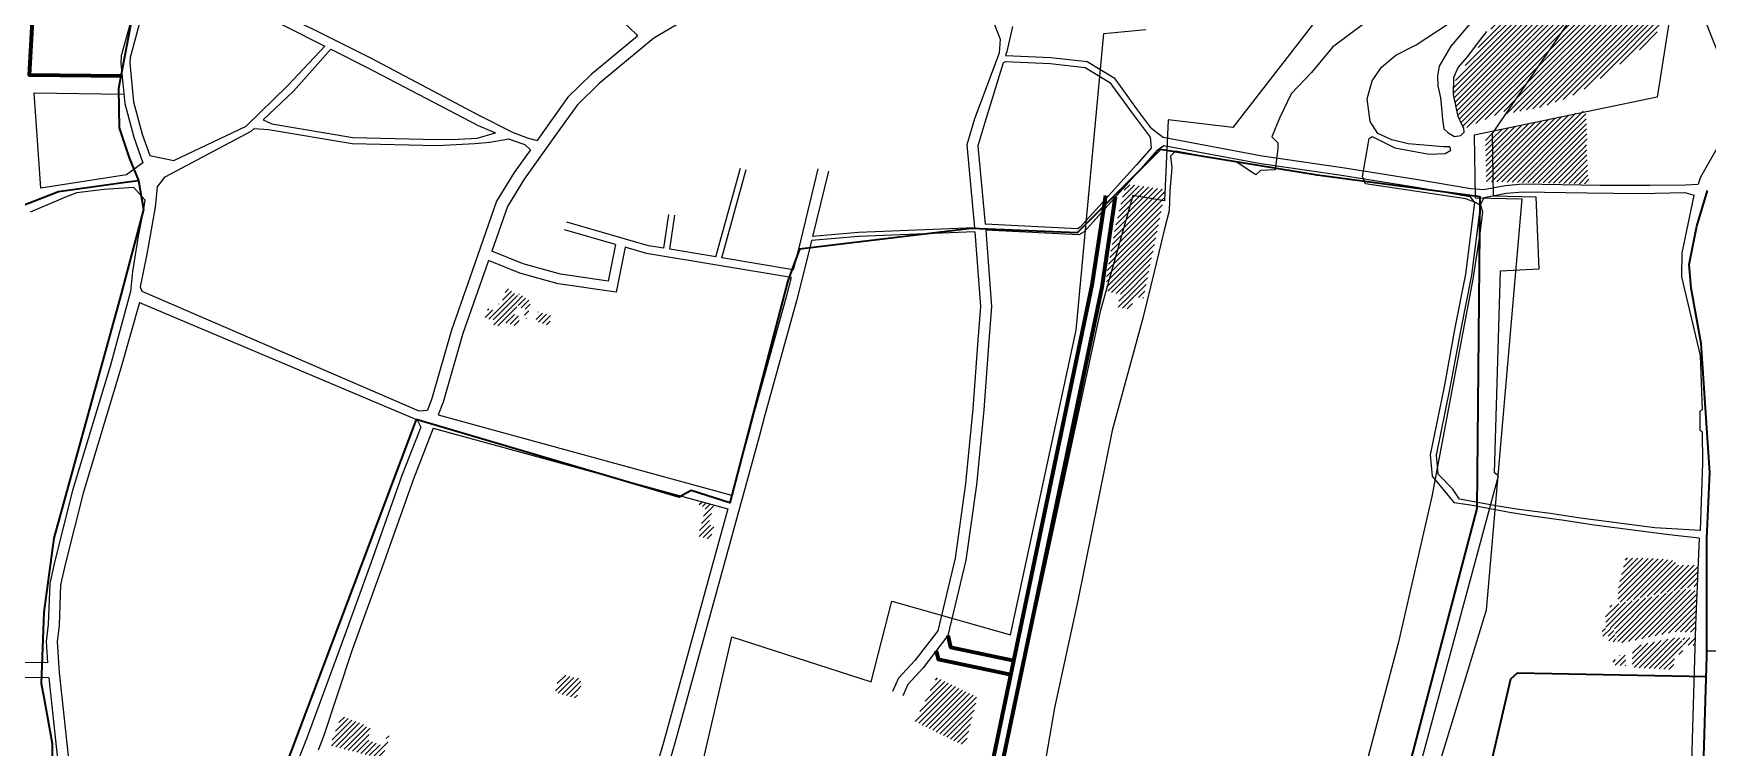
# Model space of a CAD drawing. Header units: millimetres. Extents: x 1378883 to 1389511, y 5662980 to 5673292.
# Drawn here: x 1382397 to 1384079, y 5666728 to 5667445 of the extents above; entities that cross this region are included whole.
import ezdxf

# ---------------------------------------------------------------- set-up
doc = ezdxf.new("R2010")
doc.units = ezdxf.units.MM
doc.layers.add('_5Інше', color=252, linetype='Continuous', lineweight=25)
for name, color, linetype in [('вулиці', 7, 'Continuous'), ('КартаСкан', 252, 'Continuous'), ('район', 6, 'Continuous')]:
    doc.layers.add(name, color=color, linetype=linetype)
picture_1 = doc.add_image_def('image1.tif', size_in_pixel=(29607, 29619))
pattern_1 = [(45, (2.4066, 2.8008), (-2.6516504294, 2.6516504294), [])]

# ---------------------------------------------------------------- blocks, each defined once
blk = doc.blocks.new('Турія')
at = {"layer": '_5Інше', "color": 5}
for points in [[(46635.3, 23863.4), (46829.8, 24597.2), (46863, 24741.7), (46904.3, 24960.1), (46911, 25003.5), (46914, 25027.5), (46912.2, 25033.5), (46907.2, 25036.9), (46896.8, 25040.7), (46796.2, 25055.9), (46793.1, 25063.3), (46799.7, 25101.4), (46802.7, 25103.5), (46825.5, 25091.9), (46860, 25085.7), (46876.1, 25086.3), (46882, 25089.7), (46880.9, 25093.1), (46874.4, 25093.1), (46839.1, 25095.9), (46822.7, 25100.1), (46808.6, 25106.3), (46800.7, 25118.5), (46797.9, 25141.3), (46802.7, 25159.4), (46812, 25173.2), (46826.4, 25185.1), (46846.9, 25195.4), (46890.9, 25224.3)], [(46901.4, 25216.8), (46881.8, 25194.2), (46870.2, 25174.2), (46868.4, 25164.2), (46868.8, 25154.4), (46871.3, 25142.3), (46872.9, 25128.4), (46873.3, 25120.5), (46874.9, 25111.1), (46879, 25107), (46885.6, 25103.3), (46891.9, 25104.5), (46895.2, 25107.8), (46895, 25111.9), (46892.9, 25115.4), (46889.1, 25123.5), (46884.6, 25145.6), (46884.8, 25162.6), (46889.1, 25172.6), (46898.9, 25183.9), (46908.7, 25196.8), (46917.9, 25208.8)], [(46797.1, 25218.7), (46762.8, 25193.2), (46741.8, 25167.8), (46721.3, 25146.2), (46709.7, 25121.8), (46701.9, 25103), (46708, 25096.9), (46708, 25090.9), (46705.3, 25069.8), (46690.7, 25069.1), (46685.8, 25064.9), (46667, 25077.4), (46605.1, 25088.6), (46600.2, 25083.7), (46601.6, 25071.9), (46599.5, 25048.9), (46598.8, 25028.7), (46593.9, 25009.2), (46584.2, 24968.9), (46572.3, 24920.9), (46541.4, 24808.2), (46507, 24637.5), (46483.5, 24529.5), (46468.7, 24444.2)]]:
    blk.add_lwpolyline(points, dxfattribs=at)
blk = doc.blocks.new('ТуріяПрибер')
at = {"layer": '_5Інше', "color": 160}
for points in [[(46755, 25257), (46655, 25128), (46590.2, 25135.8), (46586.4, 25054.3), (46554.7, 25059.6), (46521.7, 24943), (46280, 23824), (46416, 23721), (46280, 23610), (46054, 23227), (46054, 22690), (45913, 22686), (45934, 22263)], [(45939.6, 21240.8), (46423, 23394), (46491, 23560), (46535, 23636), (46684, 23844), (46718, 23982), (46702, 23984), (46712, 24075), (46744, 24052), (46768, 24208), (46922, 24778), (46918, 24781), (46924, 24984), (46963, 24986), (46960, 25058), (46917, 25059), (46916, 25122), (47042, 25306)]]:
    blk.add_lwpolyline(points, dxfattribs=at)
blk = doc.blocks.new('ТуріяВодоох')
at = {"layer": '_5Інше', "color": 140}
for points in [[(44778, 21356), (44913, 21361), (45648, 22121), (45744, 22222), (45830, 22654), (46055, 22874), (46058, 23098), (46020, 23098), (46080, 23883), (46004, 23899), (46170, 24618), (46310, 24573), (46331, 24654), (46450, 24620), (46516, 24926), (46544, 25224), (46586, 25228)], [(47121, 25294), (47100, 25160), (46916, 25122), (46917, 25059), (46964, 25058), (46928, 24645), (46824, 24304), (46780, 24059), (46712, 24074), (46691, 23982), (46772, 23974), (46752, 23676), (46785, 23386)]]:
    blk.add_lwpolyline(points, dxfattribs=at)

msp = doc.modelspace()

# ---------------------------------------------------------------- hatches: boundary and pattern name
at = {"layer": 'вулиці', "lineweight": -2}
h = msp.add_hatch(dxfattribs=at)
h.set_pattern_fill('ANSI31', color=3, scale=30, style=0)
h.set_pattern_definition(pattern_1)
h.paths.add_polyline_path([(1383939.5, 5667576.6), (1383918, 5667529), (1383826.9, 5667400.4), (1383824.3, 5667390), (1383824.3, 5667387.8), (1383826, 5667375.6), (1383828.7, 5667362.1), (1383832.6, 5667353.9), (1383834.9, 5667350), (1383880.1, 5667369.5), (1383989.4, 5667529.1), (1383993.3, 5667637.7), (1383961.1, 5667647.4)])
h = msp.add_hatch(dxfattribs=at)
h.set_pattern_fill('ANSI31', color=3, scale=30, style=0)
h.set_pattern_definition(pattern_1)
h.paths.add_polyline_path([(1383876.9, 5667364.8), (1383911.9, 5667371.4), (1383938.8, 5667380.7), (1383960, 5667391.9), (1384022.8, 5667437.8), (1384042.4, 5667467.7), (1384043.3, 5667473), (1384032.6, 5667500.4), (1384044.5, 5667508.5), (1384049.1, 5667510), (1384049.9, 5667515.4), (1383997.5, 5667636.5), (1383993.3, 5667637.7), (1383989.4, 5667529.1)])
h.paths.add_polyline_path([(1383967.6, 5667448), (1383987.6, 5667448), (1383987.6, 5667453), (1383967.6, 5667453)], flags=24)
h = msp.add_hatch(dxfattribs=at)
h.set_pattern_fill('ANSI31', color=5, scale=30, style=0)
h.set_pattern_definition(pattern_1)
h.paths.add_polyline_path([(1383938.6, 5667341.8), (1383939.6, 5667341.8), (1383938.3, 5667356.3), (1383937.3, 5667356.2), (1383936.7, 5667362.4), (1383870.8, 5667348.8), (1383869.2, 5667348.3), (1383863.5, 5667345.2), (1383863.4, 5667345.1), (1383864.2, 5667296.5), (1383960.5, 5667294.4), (1383960.3, 5667302), (1383959.3, 5667302), (1383958, 5667332.1), (1383939.4, 5667332.3)])
h.paths.add_polyline_path([(1383863.4, 5667345.2), (1383856.2, 5667341.4), (1383857.2, 5667296.7), (1383864.2, 5667296.5)])
h.paths.add_polyline_path([(1383893, 5667316.1), (1383933, 5667316.1), (1383933, 5667323.6), (1383893, 5667323.6)], flags=24)
h.paths.add_polyline_path([(1383913.3, 5667344.2), (1383980.8, 5667344.2), (1383980.8, 5667351.7), (1383913.3, 5667351.7)], flags=9)
h.paths.add_polyline_path([(1383886.9, 5667280.1), (1384014.9, 5667279.3), (1384015, 5667303.3), (1383887, 5667304.1)], flags=9)
h = msp.add_hatch(dxfattribs=at)
h.set_pattern_fill('ANSI31', color=2, scale=30, style=0)
h.set_pattern_definition(pattern_1)
h.paths.add_polyline_path([(1383957.1, 5667366.6), (1383936.7, 5667362.4), (1383937.3, 5667356.2), (1383938.3, 5667356.3), (1383939.6, 5667341.8), (1383938.6, 5667341.8), (1383939.4, 5667332.3), (1383958, 5667332.1), (1383957.9, 5667335.9), (1383958.5, 5667339.2)])
h.paths.add_polyline_path([(1383957.1, 5667366.6), (1383957, 5667368), (1383939.5, 5667363.4), (1383936.7, 5667362.8), (1383936.7, 5667362.4)])
h.paths.add_polyline_path([(1383919, 5667343), (1383975.2, 5667343), (1383975.2, 5667352.8), (1383919, 5667352.8)], flags=9)
h = msp.add_hatch(dxfattribs=at)
h.set_pattern_fill('ANSI31', color=5, scale=30, style=0)
h.set_pattern_definition(pattern_1)
h.paths.add_polyline_path([(1383475.5, 5667189), (1383475.5, 5667188.2), (1383478, 5667185.7), (1383512.6, 5667179.5), (1383532.6, 5667277.6), (1383502.1, 5667282.7)])
h.paths.add_polyline_path([(1383496.2, 5667294), (1383494.2, 5667291.9), (1383485.5, 5667255.4), (1383482.9, 5667243.3), (1383482.4, 5667239.8), (1383475.7, 5667204.4), (1383475.5, 5667189), (1383502.1, 5667282.7), (1383532.6, 5667277.6), (1383534.1, 5667285.3), (1383534.3, 5667288.7)])
h.paths.add_polyline_path([(1383460.4, 5667232.7), (1383545.4, 5667232.7), (1383545.4, 5667240.2), (1383460.4, 5667240.2)], flags=9)
h = msp.add_hatch(dxfattribs=at)
h.set_pattern_fill('ANSI31', color=2, scale=30, style=0)
h.set_pattern_definition(pattern_1)
h.paths.add_polyline_path([(1382866.6, 5667173.3), (1382864.6, 5667173.9), (1382862.5, 5667166.5), (1382854.9, 5667169), (1382853.9, 5667169.3), (1382851, 5667159.7), (1382858.7, 5667157.5), (1382860, 5667158.1), (1382858.5, 5667153.4), (1382866.6, 5667151), (1382868, 5667155.7), (1382883.3, 5667151.3), (1382885.1, 5667157), (1382886.3, 5667160.9), (1382887, 5667160.7), (1382887.2, 5667161.3), (1382882.5, 5667162.6), (1382881.9, 5667160.9), (1382880, 5667161.5), (1382883.4, 5667172.4), (1382881.9, 5667172.9), (1382884.5, 5667181.5), (1382872.6, 5667190.5), (1382868.4, 5667176.9), (1382868, 5667175.3)])
h.paths.add_polyline_path([(1382840.2, 5667164.7), (1382902.7, 5667164.7), (1382902.7, 5667172.2), (1382840.2, 5667172.2)], flags=9)
h = msp.add_hatch(dxfattribs=at)
h.set_pattern_fill('ANSI31', color=2, scale=30, style=0)
h.set_pattern_definition(pattern_1)
h.paths.add_polyline_path([(1382881.9, 5667172.9), (1382883.4, 5667172.4), (1382883.4, 5667172.4), (1382885.3, 5667171.9), (1382884.9, 5667170.7), (1382892.3, 5667168.5), (1382889.7, 5667159.9), (1382892.6, 5667159), (1382896.7, 5667172.6), (1382894.9, 5667177.5), (1382885.3, 5667184.3), (1382884.5, 5667181.5), (1382884.5, 5667181.5)])
h.paths.add_polyline_path([(1382881.2, 5667171.8), (1382901.2, 5667171.8), (1382901.2, 5667176.8), (1382881.2, 5667176.8)], flags=9)
h.paths.add_polyline_path([(1382840.2, 5667164.7), (1382902.7, 5667164.7), (1382902.7, 5667172.2), (1382840.2, 5667172.2)], flags=9)
h = msp.add_hatch(dxfattribs=at)
h.set_pattern_fill('ANSI31', color=5, scale=30, style=0)
h.set_pattern_definition(pattern_1)
h.paths.add_polyline_path([(1383489.5, 5667183.4), (1383486.7, 5667170.6), (1383500.3, 5667168.2), (1383503, 5667181)])
h.paths.add_polyline_path([(1383482.3, 5667173.2), (1383507.3, 5667173.2), (1383507.3, 5667178.2), (1383482.3, 5667178.2)], flags=9)
h = msp.add_hatch(dxfattribs=at)
h.set_pattern_fill('ANSI31', color=2, scale=30, style=0)
h.set_pattern_definition(pattern_1)
h.paths.add_polyline_path([(1382904.3, 5667165.9), (1382901.7, 5667156.2), (1382915.3, 5667152.3), (1382917.9, 5667162)])
h.paths.add_polyline_path([(1382902.9, 5667156.5), (1382918.8, 5667156.5), (1382918.8, 5667161.5), (1382902.9, 5667161.5)], flags=9)
h = msp.add_hatch(dxfattribs=at)
h.set_pattern_fill('ANSI31', color=5, scale=30, style=0)
h.set_pattern_definition(pattern_1)
h.paths.add_polyline_path([(1383126.8, 5667041.7), (1383079.2, 5666864.4), (1383046.1, 5666742.2), (1383074.6, 5666733.9), (1383098.9, 5666839.4), (1383238.9, 5666794.4), (1383245.2, 5666818.6), (1383232.5, 5666833.6), (1383238.8, 5666852.8), (1383253.1, 5666849.2), (1383259.9, 5666875.4), (1383263.6, 5666874.4), (1383282.7, 5666954.5), (1383265.2, 5666969.5), (1383261.6, 5667006)])
h.paths.add_polyline_path([(1383079.2, 5666864.4), (1383046.1, 5666742.2), (1383074.6, 5666733.9), (1383098.9, 5666839.4), (1383238.9, 5666794.4), (1383245.2, 5666818.6), (1383232.5, 5666833.6), (1383238.8, 5666852.8), (1383253.1, 5666849.2), (1383259.9, 5666875.4), (1383263.6, 5666874.4), (1383282.7, 5666954.5), (1383265.2, 5666969.5), (1383261.6, 5667006), (1383126.8, 5667041.7)], flags=16)
h.paths.add_polyline_path([(1383107, 5666900.1), (1383215.3, 5666900.1), (1383215.3, 5666907.6), (1383107, 5666907.6)], flags=8)
h.paths.add_polyline_path([(1383105.7, 5666908.6), (1383213.2, 5666908.6), (1383213.2, 5666916.1), (1383105.7, 5666916.1)], flags=8)
h.paths.add_polyline_path([(1383035, 5666694), (1383085.7, 5666882), (1383062.5, 5666888.2), (1383011.8, 5666700.3)], flags=9)
h = msp.add_hatch(dxfattribs=at)
h.set_pattern_fill('ANSI31', color=2, scale=30, style=0)
h.set_pattern_definition(pattern_1)
h.paths.add_polyline_path([(1383065.1, 5666940.6), (1383077.5, 5666937.1), (1383081.1, 5666950.7), (1383075.6, 5666952.1), (1383080.8, 5666971.6), (1383064.6, 5666975.8), (1383063.9, 5666973), (1383068.2, 5666971.8), (1383068.4, 5666970.7), (1383072.8, 5666969.5)])
h.paths.add_polyline_path([(1383060.1, 5666946.9), (1383090.1, 5666946.9), (1383090.1, 5666951.9), (1383060.1, 5666951.9)], flags=9)
h = msp.add_hatch(dxfattribs=at)
h.set_pattern_fill('ANSI31', color=2, scale=30, style=0)
h.set_pattern_definition(pattern_1)
h.paths.add_polyline_path([(1384069, 5666890.8), (1384069.8, 5666911.4), (1384047.1, 5666911.6), (1384047.6, 5666915.9), (1384029.9, 5666917.9), (1383997.5, 5666918.8), (1383990.4, 5666891.5), (1383989.1, 5666873.6), (1384028.1, 5666882.1), (1384027.9, 5666882)])
h.paths.add_polyline_path([(1384009.7, 5666894.9), (1384052.2, 5666894.9), (1384052.2, 5666902.4), (1384009.7, 5666902.4)], flags=24)
h = msp.add_hatch(dxfattribs=at)
h.set_pattern_fill('ANSI31', color=12, scale=30, style=0)
h.set_pattern_definition(pattern_1)
h.paths.add_polyline_path([(1384020.4, 5666878.9), (1384013.1, 5666877.8), (1383982.4, 5666871), (1383976.1, 5666859.8), (1383977.1, 5666859.3), (1383977.1, 5666857.8), (1383977.1, 5666857.8), (1383977.2, 5666848.5), (1383985.9, 5666848.6), (1383987.6, 5666838.8), (1383988.6, 5666839), (1383989.8, 5666832.7), (1384023.9, 5666839.8), (1384052.1, 5666845.7), (1384052.4, 5666843.9), (1384067.3, 5666844.3), (1384067.5, 5666851.3), (1384067.8, 5666857.8), (1384068.3, 5666872.7), (1384068.8, 5666885.1), (1384061.3, 5666886.8), (1384056.2, 5666887.4), (1384037.6, 5666883.3), (1384034, 5666882.2), (1384030.5, 5666881.2)])
h.paths.add_polyline_path([(1383971.1, 5666858.4), (1384082.8, 5666858.4), (1384082.8, 5666865.9), (1383971.1, 5666865.9)], flags=9)
h = msp.add_hatch(dxfattribs=at)
h.set_pattern_fill('ANSI31', color=2, scale=30, style=0)
h.set_pattern_definition([(45, (-8.1717, 1.9466), (-2.6516504294, 2.6516504294), [])])
h.paths.add_polyline_path([(1383986.8, 5666838.2), (1383986.4, 5666840.5), (1383985.3, 5666846.6), (1383985.1, 5666847.9), (1383973.7, 5666847.9), (1383973.7, 5666840.5), (1383973.7, 5666840), (1383980.4, 5666840), (1383980.5, 5666834.4), (1383988.5, 5666834.5), (1383987.7, 5666838.4)])
h.paths.add_polyline_path([(1383973.1, 5666839.8), (1383987.3, 5666839.8), (1383987.3, 5666844.8), (1383973.1, 5666844.8)], flags=9)
h = msp.add_hatch(dxfattribs=at)
h.set_pattern_fill('ANSI31', color=2, scale=30, style=0)
h.set_pattern_definition(pattern_1)
h.paths.add_polyline_path([(1384007.4, 5666830.5), (1384004.2, 5666827.7), (1384003.6, 5666808.9), (1384045.5, 5666806.3), (1384045.8, 5666812.5), (1384046.3, 5666819.5), (1384051.5, 5666822.3), (1384055, 5666822.2), (1384053.7, 5666836.7), (1384050.3, 5666839.4)])
h.paths.add_polyline_path([(1383989.8, 5666819.5), (1384055.6, 5666819.5), (1384055.6, 5666827), (1383989.8, 5666827)], flags=9)
h = msp.add_hatch(dxfattribs=at)
h.set_pattern_fill('ANSI31', color=2, scale=30, style=0)
h.set_pattern_definition(pattern_1)
h.paths.add_polyline_path([(1384054.9, 5666838.6), (1384054.6, 5666831.4), (1384066.9, 5666830.8), (1384067.2, 5666838.3), (1384062.5, 5666838.3)])
h = msp.add_hatch(dxfattribs=at)
h.set_pattern_fill('ANSI31', color=2, scale=30, style=0)
h.set_pattern_definition(pattern_1)
h.paths.add_polyline_path([(1383998.1, 5666821), (1383991.2, 5666820.9), (1383991.3, 5666817.4), (1383990.3, 5666816.4), (1383984.6, 5666816.8), (1383984.7, 5666811.1), (1383997.5, 5666810.3), (1383997.5, 5666816)])
h.paths.add_polyline_path([(1383984.3, 5666812.2), (1383998.4, 5666812.2), (1383998.4, 5666817.2), (1383984.3, 5666817.2)], flags=9)
h = msp.add_hatch(dxfattribs=at)
h.set_pattern_fill('ANSI31', color=2, scale=30, style=0)
h.set_pattern_definition(pattern_1)
h.paths.add_polyline_path([(1382926.9, 5666796.1), (1382924.8, 5666796.6), (1382924.3, 5666794.8), (1382923.6, 5666795), (1382922.9, 5666792.7), (1382923.7, 5666792.5), (1382921.2, 5666783.7), (1382942.9, 5666777.6), (1382945.6, 5666788.1), (1382946.9, 5666787.8), (1382947.4, 5666789.9), (1382946.1, 5666790.2), (1382947.9, 5666797.1), (1382943.5, 5666798.3), (1382943.3, 5666797.8), (1382932, 5666800.8), (1382932.1, 5666801.2), (1382928.5, 5666802.2), (1382928.3, 5666801.7)])
h.paths.add_polyline_path([(1382927.2, 5666787.9), (1382947.2, 5666787.9), (1382947.2, 5666792.9), (1382927.2, 5666792.9)], flags=24)
h = msp.add_hatch(dxfattribs=at)
h.set_pattern_fill('ANSI31', color=5, scale=30, style=0)
h.set_pattern_definition(pattern_1)
h.paths.add_polyline_path([(1383330.8, 5666730.8), (1383334.9, 5666735.2), (1383345.5, 5666778.7), (1383304.9, 5666798.7), (1383283.1, 5666754.5)])
h.paths.add_polyline_path([(1383285.3, 5666766.9), (1383345.7, 5666766.9), (1383345.7, 5666775.7), (1383285.3, 5666775.7)], flags=9)
h = msp.add_hatch(dxfattribs=at)
h.set_pattern_fill('ANSI31', color=2, scale=30, style=0)
h.set_pattern_definition(pattern_1)
h.paths.add_polyline_path([(1382731.3, 5666750.5), (1382730.9, 5666749.5), (1382735.8, 5666747.5), (1382733.5, 5666741.7), (1382734.7, 5666741.3), (1382732.6, 5666736.2), (1382746.1, 5666730.9), (1382746.6, 5666732), (1382748.7, 5666731.2), (1382748, 5666729.3), (1382748.6, 5666729.1), (1382753, 5666740.8), (1382755.8, 5666739.7), (1382747.2, 5666717), (1382695.2, 5666730.4), (1382706.7, 5666760), (1382721.7, 5666754.2), (1382726.2, 5666752.5)])
h.paths.add_polyline_path([(1382707.1, 5666735.5), (1382722.9, 5666735.5), (1382722.9, 5666740.5), (1382707.1, 5666740.5)], flags=24)

# ---------------------------------------------------------------- linework, layer by layer
at = {"layer": 'вулиці', "color": 7}
for points in [[(1382642.9, 5668332.4), (1382638.8, 5668323.9), (1382629.1, 5668295.6), (1382607.3, 5668220.5), (1382600, 5668171.5), (1382596.6, 5668130.1), (1382588.9, 5668028.4), (1382582.7, 5667953.7), (1382564.5, 5667796.5), (1382550.3, 5667699.1), (1382536, 5667617.9), (1382521.8, 5667555.3), (1382505.3, 5667495.7), (1382485.3, 5667422.9), (1382485, 5667415.4), (1382489, 5667375.2), (1382497.9, 5667341.5), (1382507.2, 5667315.5)], [(1382651.2, 5668329.1), (1382647.1, 5668320.4), (1382637.7, 5668292.9), (1382616.1, 5668218.5), (1382608.9, 5668170.5), (1382605.6, 5668129.4), (1382597.9, 5668027.7), (1382591.7, 5667952.9), (1382573.4, 5667795.4), (1382559.2, 5667697.6), (1382544.8, 5667616.1), (1382530.5, 5667553.1), (1382513.9, 5667493.3), (1382494.3, 5667421.5), (1382494.1, 5667415.7), (1382497.8, 5667376.8), (1382506.5, 5667344.2), (1382514.1, 5667322.8)], [(1384002.7, 5667645.4), (1384060, 5667502.2), (1384084.8, 5667438.7), (1384109.4, 5667377), (1384110.3, 5667368.6), (1384107.1, 5667361.7), (1384072.6, 5667301.3), (1384070.1, 5667294.3)], [(1382545.1, 5667617.5), (1382746.2, 5667543.9), (1382861.8, 5667500.9), (1382951.2, 5667474.4), (1382974.5, 5667466.7), (1382990.1, 5667456.8), (1383003, 5667444.8), (1383004.2, 5667442.7)], [(1383271.1, 5667530.8), (1383260.4, 5667522.8), (1383243.9, 5667513.3), (1383197.4, 5667500.5), (1383122.2, 5667479.6), (1383053.2, 5667459.8), (1383020.7, 5667440.9), (1382965.7, 5667395.3), (1382943.4, 5667373.6), (1382921.9, 5667343.3), (1382890.3, 5667299), (1382873.4, 5667271.7), (1382857.8, 5667227)], [(1383271.1, 5667530.8), (1383283.2, 5667524), (1383306.5, 5667507.6), (1383337.7, 5667489), (1383346.2, 5667483), (1383354.5, 5667472.5), (1383362.5, 5667455.3), (1383368.8, 5667439.7), (1383367.7, 5667425.6), (1383342.7, 5667359.6), (1383335.1, 5667333.6), (1383343, 5667250.4)], [(1382518.1, 5667508.5), (1382520.7, 5667505.1), (1382604.7, 5667484.4), (1382613.7, 5667482.3), (1382736.6, 5667420.6), (1382843.3, 5667364.2), (1382879.2, 5667346.1), (1382894.2, 5667340.5), (1382903.3, 5667337.9)], [(1382510.2, 5667502.5), (1382514.9, 5667496.3), (1382602.3, 5667474.7), (1382610.2, 5667472.9), (1382690, 5667432.8)], [(1383004.2, 5667442.7), (1382957.7, 5667404.3), (1382934.3, 5667381.4), (1382912.1, 5667350.3), (1382903.3, 5667337.9)], [(1383381.1, 5667452.5), (1383375.3, 5667427.3), (1383374.1, 5667423.4)], [(1382514.1, 5667322.8), (1382538.4, 5667317.9), (1382611, 5667352.5), (1382652.8, 5667393.1), (1382690, 5667432.8)], [(1382628, 5667358.6), (1382658.6, 5667387.5), (1382696, 5667429.8)], [(1382696, 5667429.8), (1382732, 5667411.7), (1382844, 5667353.1), (1382861.4, 5667345.6)], [(1383371.8, 5667416), (1383353.1, 5667356.1), (1383346.3, 5667332.5), (1383353.7, 5667253.9)], [(1383371.8, 5667416), (1383374.1, 5667417.4), (1383419, 5667415.3), (1383454.1, 5667411.4), (1383479, 5667396.3), (1383501.4, 5667365.3), (1383519.4, 5667341.5), (1383520.3, 5667330.3), (1383505.5, 5667313.4), (1383449.1, 5667250.9), (1383446.3, 5667249.2), (1383353.7, 5667253.9)], [(1383374.1, 5667423.4), (1383419.5, 5667421.3), (1383456.1, 5667417.3), (1383483.2, 5667400.8), (1383506.2, 5667368.9), (1383519.3, 5667351.5)], [(1382397.8, 5667385.9), (1382488.1, 5667384.5)], [(1382507.2, 5667315.5), (1382490.5, 5667303.5), (1382404.7, 5667290.2), (1382397.8, 5667385.9)], [(1382628, 5667358.6), (1382636.6, 5667354.6), (1382718, 5667341), (1382802.9, 5667339.1), (1382824, 5667339.2), (1382843.1, 5667340.3), (1382861.4, 5667345.6)], [(1382521.6, 5667291), (1382529.6, 5667301.6), (1382616, 5667347.3), (1382619.1, 5667350.1)], [(1382619.1, 5667350.1), (1382633.4, 5667348.9), (1382717.5, 5667335), (1382802.8, 5667333.1), (1382840.8, 5667334.9), (1382855.7, 5667336.4), (1382875, 5667339.7)], [(1383519.3, 5667351.5), (1383525.6, 5667346.3), (1383532.4, 5667341.3), (1383632, 5667322.7), (1383712.8, 5667311), (1383788.4, 5667298.9), (1383841.5, 5667289.7), (1383854.5, 5667288.9), (1383876.2, 5667292.9), (1383893.9, 5667294.6), (1383971.9, 5667293.1), (1384021.4, 5667293.2), (1384057.5, 5667293.4), (1384070.1, 5667294.3)], [(1382896.6, 5667328.5), (1382880.3, 5667305.7), (1382862.5, 5667276.9), (1382838.4, 5667207.9), (1382817.2, 5667147.6), (1382797.6, 5667079), (1382793, 5667067.1)], [(1382875, 5667339.7), (1382877.3, 5667338.7), (1382890.9, 5667334), (1382896.6, 5667328.5)], [(1383526.5, 5667328.2), (1383510, 5667309.4), (1383452.9, 5667246.2), (1383447.8, 5667243.1), (1383354.2, 5667247.9)], [(1383526.5, 5667328.2), (1383526.5, 5667328.2), (1383533.2, 5667333.1), (1383630.7, 5667314.9), (1383711.6, 5667303.1), (1383787.1, 5667291), (1383840.6, 5667281.8)], [(1383082.8, 5667221), (1383107.7, 5667310.3)], [(1383088.8, 5667220), (1383113.4, 5667308.7)], [(1383185.5, 5667309.7), (1383166.5, 5667231.4), (1383160.5, 5667208)], [(1383196.2, 5667307.1), (1383180.2, 5667241.5)], [(1382433.5, 5667282.9), (1382440.8, 5667285.6), (1382468.1, 5667289), (1382497.8, 5667291.1), (1382509.2, 5667278.5)], [(1382521.6, 5667291), (1382519.6, 5667271), (1382514.4, 5667242.5), (1382511.1, 5667223.8), (1382504.4, 5667191.1), (1382506, 5667186.7), (1382784.3, 5667066.5), (1382793, 5667067.1)], [(1382433.5, 5667282.9), (1382394, 5667266)], [(1382509.2, 5667278.5), (1382507.9, 5667269.5), (1382502.5, 5667241.8), (1382496.7, 5667206.4), (1382494.6, 5667186.3)], [(1383840.6, 5667281.8), (1383845.4, 5667275.8), (1383836.4, 5667203.6), (1383825.7, 5667149.7), (1383814.8, 5667090.6), (1383800.8, 5667022.2), (1383802.8, 5667000.7), (1383825, 5666974)], [(1383855, 5667280.8), (1383851.2, 5667273.9), (1383842.3, 5667202.6), (1383831.6, 5667148.6), (1383820.6, 5667089.5), (1383806.9, 5667021.9), (1383808.6, 5667003.3), (1383823.4, 5666987.7)], [(1383855, 5667280.8), (1383877.3, 5667285), (1383894.1, 5667286.6), (1383958.4, 5667285.4), (1384012.3, 5667284.6), (1384056.8, 5667285.6), (1384066.1, 5667283.2)], [(1384066.1, 5667283.2), (1384065.9, 5667282.6), (1384053.7, 5667225.3), (1384053.5, 5667201), (1384072.1, 5667122.2), (1384074.2, 5667067.5), (1384071.9, 5667066), (1384071.8, 5667047.3), (1384074.2, 5667045.5), (1384074.5, 5667014.3), (1384072.1, 5666946.3)], [(1383030.8, 5667229.7), (1383015.2, 5667232.3), (1382933.1, 5667256)], [(1383030.8, 5667229.7), (1383035.6, 5667263.8)], [(1383036.7, 5667228.7), (1383041.6, 5667262.9)], [(1382982.2, 5667233.5), (1382930.9, 5667248.3)], [(1383343.3, 5667246.4), (1383226.7, 5667241.6), (1383179.2, 5667237.4)], [(1383343, 5667250.4), (1383226.4, 5667245.6), (1383180.2, 5667241.5)], [(1383343.3, 5667246.4), (1383348.8, 5667171.2), (1383346.3, 5667137.5), (1383341.1, 5667068.4), (1383333.8, 5666993.4), (1383323.3, 5666918.5), (1383306.1, 5666845.6), (1383282.8, 5666815.6), (1383266.4, 5666797.8), (1383260.6, 5666784.7)], [(1383354.2, 5667247.9), (1383359.8, 5667171.2), (1383357.3, 5667136.7), (1383352.1, 5667067.4), (1383344.7, 5666992.1), (1383334.2, 5666916.5), (1383316.2, 5666840.8), (1383291.2, 5666808.4), (1383275.7, 5666791.7), (1383270.7, 5666780.3)], [(1382991.8, 5667230.7), (1382982.6, 5667185.5), (1382924.6, 5667194.1), (1382886, 5667204.7), (1382854.5, 5667217.6)], [(1382982.2, 5667233.5), (1382974.7, 5667196.7), (1382926.7, 5667203.9), (1382889.2, 5667214.2), (1382857.8, 5667227)], [(1383158.6, 5667200.3), (1383013.4, 5667224.5), (1382991.8, 5667230.7)], [(1383179.2, 5667237.4), (1383177.1, 5667228.7), (1383164, 5667176.8), (1383131.6, 5667059.8), (1383126.8, 5667041.7), (1383041, 5666730.4), (1383035, 5666710), (1383015.5, 5666629.6)], [(1383082.8, 5667221), (1383036.7, 5667228.7)], [(1382854.5, 5667217.6), (1382849.7, 5667204), (1382828.7, 5667144), (1382809, 5667075.2), (1382804, 5667062.3)], [(1383160.5, 5667208), (1383088.8, 5667220)], [(1383158.6, 5667200.3), (1383153.3, 5667179.6), (1383120.9, 5667062.7), (1383116.2, 5667044.6), (1383098.8, 5666981.6)], [(1382494.6, 5667186.3), (1382474.5, 5667112.5), (1382436.4, 5666986.6), (1382418.5, 5666915.9), (1382413.5, 5666893), (1382412.1, 5666851.8), (1382409.8, 5666834.7), (1382411.4, 5666813.3)], [(1382503.6, 5667175.4), (1382485, 5667109.4), (1382447, 5666983.7), (1382429.2, 5666913.4), (1382424.5, 5666891.7), (1382423.1, 5666850.9), (1382420.9, 5666834.3), (1382423.1, 5666803.5), (1382432, 5666720.1), (1382427.1, 5666665.9), (1382415.4, 5666550.4), (1382435.3, 5666537.7), (1382443.2, 5666534.7)], [(1382503.6, 5667175.4), (1382782.7, 5667057.4), (1382786.3, 5667049.9)], [(1382804, 5667062.3), (1383098.8, 5666981.6)], [(1382786.3, 5667049.9), (1382767.5, 5667001.5), (1382736.2, 5666913.4), (1382706, 5666830.5), (1382672.3, 5666738.6), (1382632.3, 5666637.6), (1382599, 5666552.3), (1382585, 5666516.1)], [(1382798.9, 5667049.2), (1382778.8, 5666997.3), (1382747.5, 5666909.3), (1382717.3, 5666826.4), (1382688.5, 5666739.3), (1382683.4, 5666725.5)], [(1382798.9, 5667049.2), (1383095.1, 5666968.1)], [(1384072.1, 5666946.3), (1384026.7, 5666948.8), (1383951.9, 5666958.6), (1383921.5, 5666963.2), (1383889.9, 5666967.4), (1383866.9, 5666971.1), (1383830.2, 5666977.8), (1383823.4, 5666987.7)], [(1384071.2, 5666938.6), (1384040.8, 5666942), (1383965.7, 5666951.8), (1383935.3, 5666956.4), (1383903.7, 5666960.7), (1383880.6, 5666964.4), (1383841.3, 5666971.6), (1383825, 5666974)], [(1383095.1, 5666968.1), (1383030.4, 5666733.4), (1383024.3, 5666712.8), (1383004.9, 5666632.5)], [(1384071.2, 5666938.6), (1384067.5, 5666851.3), (1384062.4, 5666679.4), (1384058.4, 5666587.7)], [(1384078.8, 5666825.5), (1384074.4, 5666678.9), (1384072.3, 5666630.2)], [(1384078.8, 5666825.5), (1384088.6, 5666825.4), (1384118.9, 5666813.6), (1384146.7, 5666798.6), (1384170.1, 5666766), (1384218.4, 5666697.3), (1384249.4, 5666654.3), (1384257.6, 5666639.1)], [(1382411.4, 5666813.3), (1382338, 5666814.1), (1382218.9, 5666814.6), (1382212.7, 5666815.1)], [(1382412.6, 5666798.3), (1382337.9, 5666799.1), (1382218.3, 5666799.6), (1382210, 5666800.3)], [(1382412.6, 5666798.3), (1382420.9, 5666720), (1382416.1, 5666666.9), (1382403.8, 5666544.8), (1382403.8, 5666543.4)]]:
    msp.add_lwpolyline(points, dxfattribs=at)
at = {"layer": 'вулиці', "color": 2, "lineweight": 70}
for points in [[(1382533.2, 5667616.6), (1382405.6, 5667630), (1382392.8, 5667403.9), (1382486, 5667403.1)], [(1382830.2, 5666200.8), (1382950.5, 5666196.8), (1383025.2, 5666210.3), (1383046.9, 5666221.6), (1383260.9, 5666644.9), (1383369.8, 5666706.2), (1383471.1, 5667190.8), (1383484.7, 5667281.3)], [(1382830.5, 5666210.8), (1382949.8, 5666206.8), (1383021.9, 5666219.9), (1383039.5, 5666229), (1383253.4, 5666652.1), (1383360.9, 5666712.7), (1383461.2, 5667192.6), (1383474.8, 5667282.8)], [(1383316.2, 5666840.8), (1383318.6, 5666829.1), (1383382.5, 5666815.8)], [(1383304.3, 5666825.4), (1383306.5, 5666816.9), (1383379.5, 5666801.6)]]:
    msp.add_lwpolyline(points, dxfattribs=at)
at = {"layer": 'район', "color": 6, "lineweight": 35}
for points in [[(1380876.3, 5668330.5), (1381088.6, 5668326.8), (1381725.7, 5668240.8), (1382156.9, 5668188.5), (1382578.5, 5668137.5), (1382593.5, 5668135.6), (1382579.7, 5667955.2), (1382541.6, 5667656.1), (1382533.6, 5667623.6), (1382503.3, 5667499.5), (1382482.7, 5667390.3), (1382483.3, 5667350.8), (1382493.2, 5667320.6), (1382502.8, 5667297.9)], [(1383574.6, 5665896.2), (1383618.3, 5666217.2), (1383629.4, 5666292.4), (1383710.5, 5666445.1), (1383768.5, 5666666.6), (1383847.9, 5666968.3), (1383850.9, 5667281.3), (1383687.3, 5667303.3), (1383529.8, 5667329), (1383446.1, 5667245.2), (1383340, 5667249.5), (1383166.9, 5667228.9), (1383155.2, 5667197), (1383097, 5666974.1), (1383058, 5666986.4), (1383046, 5666979.9), (1382781.9, 5667057.9)], [(1382250.5, 5667220), (1382422.4, 5667286.7), (1382489.3, 5667296), (1382502.8, 5667297.9), (1382507.9, 5667268.8), (1382484.9, 5667182.5), (1382417.8, 5666938.5), (1382407.5, 5666864.2), (1382405, 5666792.7), (1382407.5, 5666778.9), (1382416.1, 5666732.4), (1382416.5, 5666675.6), (1382408.1, 5666616.5), (1382397.8, 5666553.5), (1382395.3, 5666538)], [(1382502.8, 5667297.9), (1382507.9, 5667268.8), (1382484.9, 5667182.5), (1382417.8, 5666938.5), (1382407.5, 5666864.2), (1382405, 5666792.7), (1382407.5, 5666778.9), (1382416.1, 5666732.4), (1382416.5, 5666675.6), (1382408.1, 5666616.5), (1382397.8, 5666553.5), (1382395.3, 5666538), (1382369.2, 5666535.5), (1382387.1, 5666522.3), (1382487.1, 5666505.8), (1382562.5, 5666478.8)], [(1384132.7, 5666172), (1384044.4, 5666174.9), (1384048.6, 5666243.5), (1384060, 5666429.2), (1384072.8, 5666619), (1384078.8, 5666820.1), (1384078.8, 5666938.1), (1384081.9, 5667004.6), (1384073.2, 5667134), (1384063.2, 5667189.8), (1384061.1, 5667213.5), (1384068.9, 5667251.8), (1384079.6, 5667287.7)], [(1382781.9, 5667057.9), (1382656.6, 5666725.7), (1382577.6, 5666520.7), (1382562.5, 5666478.8), (1382553.9, 5666454.6), (1382503.8, 5666321.4), (1382462.5, 5666211.5), (1382395.9, 5666045.5), (1382161, 5665439.1), (1382147.1, 5665402.5), (1382120.6, 5665333), (1382054.7, 5665160.4), (1381994.8, 5664986.1), (1381895.8, 5664730.8), (1381820.5, 5664535.3), (1381733.5, 5664309.5), (1381710, 5664252), (1381682.3, 5664184), (1381432.6, 5663902.1), (1381368.5, 5663823.1), (1381354.9, 5663795.1)], [(1383779.8, 5666709.4), (1383857.8, 5666693.5), (1383881.8, 5666797.3), (1383888.7, 5666803.3), (1384078.2, 5666799.6)]]:
    msp.add_lwpolyline(points, dxfattribs=at)

# ---------------------------------------------------------------- block references
at = {"layer": 'вулиці', "color": 7}
for name, p in [('ТуріяВодоох', (1336928.9, 5642221.4)), ('ТуріяПрибер', (1336947.4, 5642223.1)), ('Турія', (1336939.7, 5642238.6))]:
    msp.add_blockref(name, p, dxfattribs=at)

# ---------------------------------------------------------------- pictures from other files: only their frames are drawn
at = {"layer": 'КартаСкан'}
image = msp.add_image(picture_1, insert=(1378952, 5663192.3), size_in_units=(10026.9, 10031), rotation=0.39543, dxfattribs=at)
image.dxf.flags = 15

doc.saveas('drawing.dxf')
